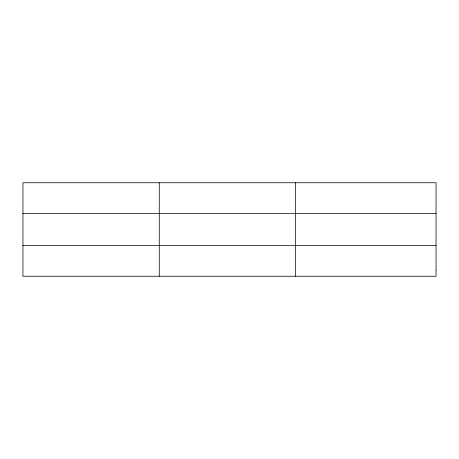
<?xml version="1.0" encoding="UTF-8"?>
<svg xmlns="http://www.w3.org/2000/svg" width="459" height="459" viewBox="0 0 459 459"><rect width="100%" height="100%" fill="white"/><g stroke="black" fill="none" stroke-linecap="round" stroke-linejoin="round"><path stroke-width="0.69" d="M159.273 276.243L159.273 182.757M295.596 276.243L295.596 182.757M22.95 213.607L436.05 213.607M22.95 245.393L436.05 245.393M436.05 270.076L436.05 276.243L22.95 276.243L22.95 182.757L436.05 182.757L436.05 270.076"/></g></svg>
